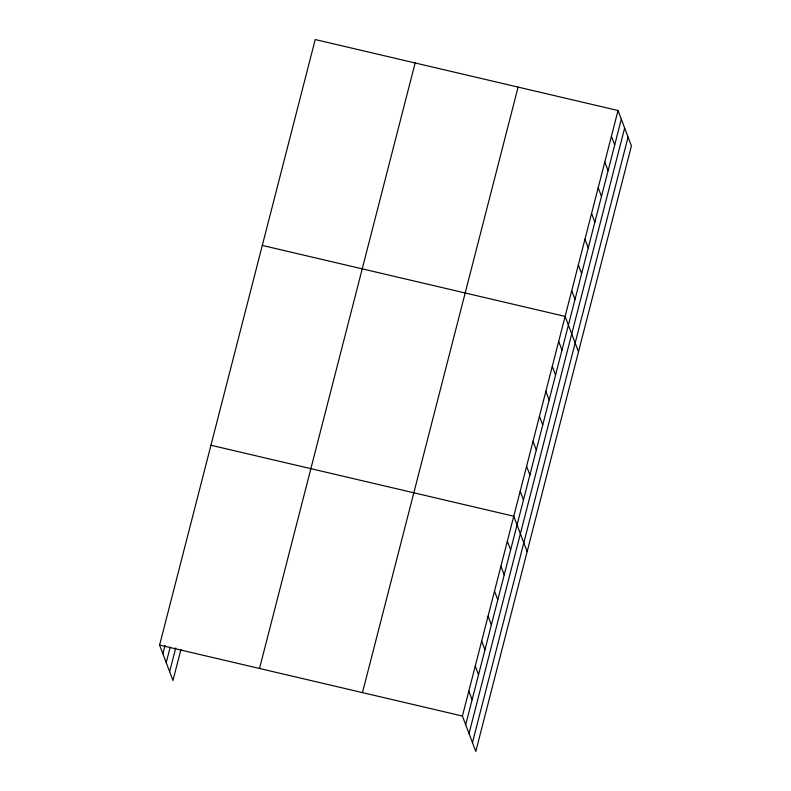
<?xml version="1.0" encoding="UTF-8"?>
<svg xmlns="http://www.w3.org/2000/svg" width="791" height="791" viewBox="0 0 791 791"><rect width="100%" height="100%" fill="white"/><g stroke="black" fill="none" stroke-linecap="round" stroke-linejoin="round"><path stroke-width="1.19" d="M180.921 649.549L172.972 680.478L159.594 645.06L315.214 39.55L618.028 110.522L631.406 145.94L475.786 751.45L462.409 716.033L618.028 110.522M162.887 653.771L165.022 645.446M166.219 662.581L170.194 647.117M169.65 671.658L175.76 647.869M259.517 668.484L415.137 62.973M362.476 692.609L518.095 87.109M465.691 724.744L621.311 119.233M469.023 733.554L624.643 128.053M472.454 742.64L628.074 137.13M262.305 245.428L565.11 316.4L578.498 351.817M210.95 445.244L513.755 516.216L527.142 551.634M159.594 645.06L462.409 716.033M611.413 136.26L614.696 144.971M604.799 161.997L608.091 170.708M598.184 187.724L601.476 196.435M591.569 213.461L594.862 222.172M584.954 239.198L588.247 247.909M578.34 264.936L581.632 273.646M571.725 290.663L575.017 299.374M558.693 341.376L561.986 350.087M552.276 366.352L555.569 375.063M545.859 391.327L549.142 400.038M539.432 416.303L542.725 425.014M533.015 441.289L536.308 450M526.598 466.265L529.891 474.976M520.181 491.241L523.474 499.952M507.338 541.192L510.63 549.903M500.921 566.168L504.213 574.879M494.504 591.144L497.796 599.855M488.077 616.13L491.369 624.841M481.66 641.106L484.952 649.816M475.243 666.081L478.535 674.792M468.826 691.057L472.118 699.768"/></g></svg>
